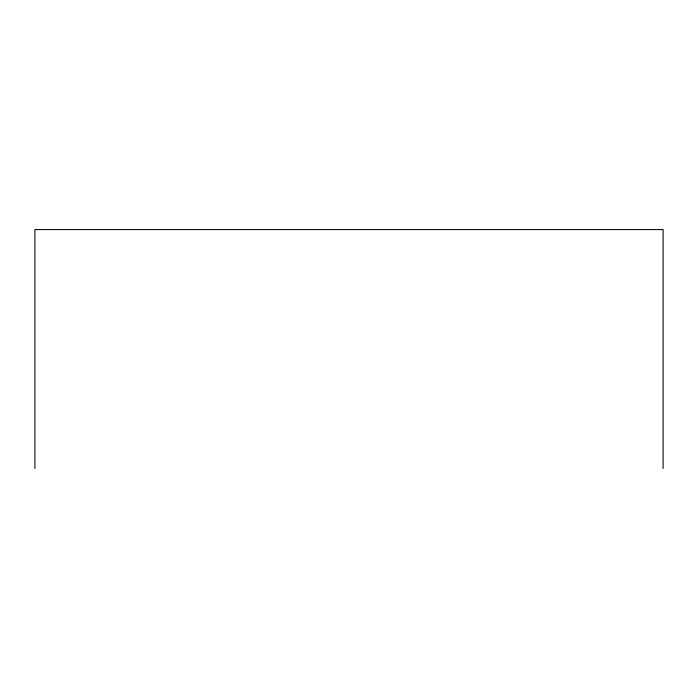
<?xml version="1.0" encoding="UTF-8"?>
<svg xmlns="http://www.w3.org/2000/svg" width="698" height="698" viewBox="0 0 698 698"><rect width="100%" height="100%" fill="white"/><g stroke="black" fill="none" stroke-linecap="round" stroke-linejoin="round"><path stroke-width="1.05" d="M663.1 468.419L663.1 229.581L34.9 229.581L34.9 468.419"/></g></svg>
